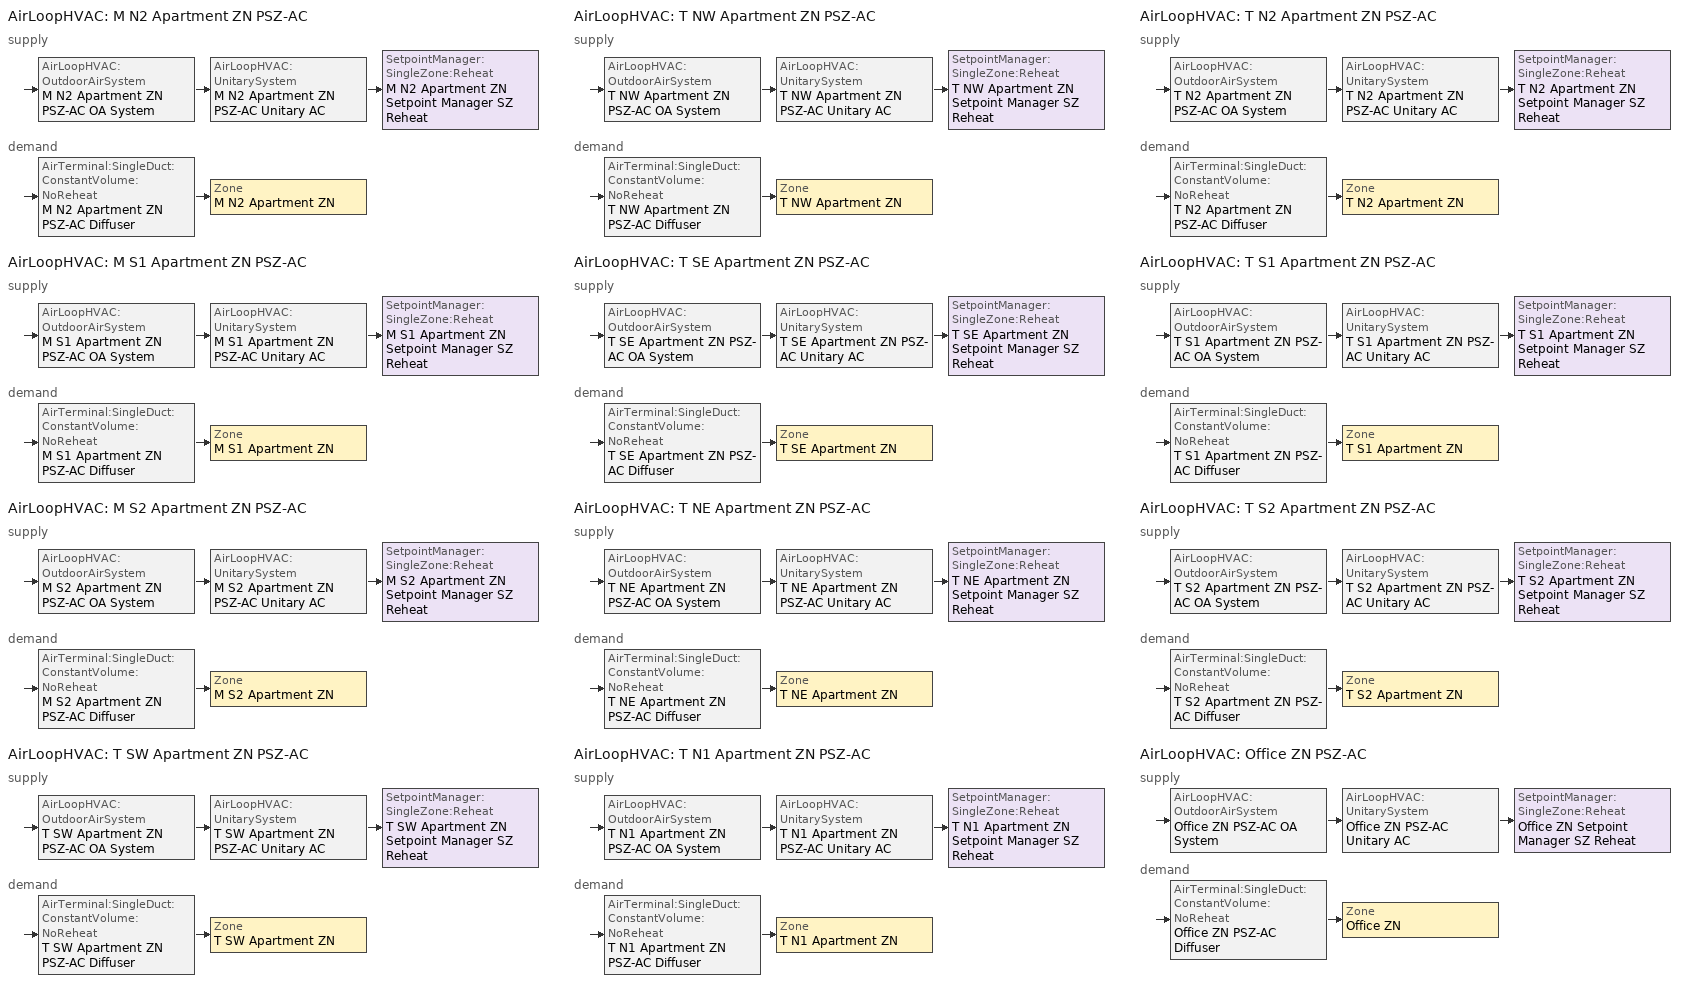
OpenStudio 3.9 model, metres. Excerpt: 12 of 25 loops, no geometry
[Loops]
AirLoopHVAC 'M N2 Apartment ZN PSZ-AC'
 supply: AirLoopHVAC:OutdoorAirSystem 'M N2 Apartment ZN PSZ-AC OA System' > AirLoopHVAC:UnitarySystem 'M N2 Apartment ZN PSZ-AC Unitary AC' > SetpointManager:SingleZone:Reheat 'M N2 Apartment ZN Setpoint Manager SZ Reheat'
 demand: AirTerminal:SingleDuct:ConstantVolume:NoReheat 'M N2 Apartment ZN PSZ-AC Diffuser' > Zone 'M N2 Apartment ZN'
AirLoopHVAC 'M S1 Apartment ZN PSZ-AC'
 supply: AirLoopHVAC:OutdoorAirSystem 'M S1 Apartment ZN PSZ-AC OA System' > AirLoopHVAC:UnitarySystem 'M S1 Apartment ZN PSZ-AC Unitary AC' > SetpointManager:SingleZone:Reheat 'M S1 Apartment ZN Setpoint Manager SZ Reheat'
 demand: AirTerminal:SingleDuct:ConstantVolume:NoReheat 'M S1 Apartment ZN PSZ-AC Diffuser' > Zone 'M S1 Apartment ZN'
AirLoopHVAC 'M S2 Apartment ZN PSZ-AC'
 supply: AirLoopHVAC:OutdoorAirSystem 'M S2 Apartment ZN PSZ-AC OA System' > AirLoopHVAC:UnitarySystem 'M S2 Apartment ZN PSZ-AC Unitary AC' > SetpointManager:SingleZone:Reheat 'M S2 Apartment ZN Setpoint Manager SZ Reheat'
 demand: AirTerminal:SingleDuct:ConstantVolume:NoReheat 'M S2 Apartment ZN PSZ-AC Diffuser' > Zone 'M S2 Apartment ZN'
AirLoopHVAC 'T SW Apartment ZN PSZ-AC'
 supply: AirLoopHVAC:OutdoorAirSystem 'T SW Apartment ZN PSZ-AC OA System' > AirLoopHVAC:UnitarySystem 'T SW Apartment ZN PSZ-AC Unitary AC' > SetpointManager:SingleZone:Reheat 'T SW Apartment ZN Setpoint Manager SZ Reheat'
 demand: AirTerminal:SingleDuct:ConstantVolume:NoReheat 'T SW Apartment ZN PSZ-AC Diffuser' > Zone 'T SW Apartment ZN'
AirLoopHVAC 'T NW Apartment ZN PSZ-AC'
 supply: AirLoopHVAC:OutdoorAirSystem 'T NW Apartment ZN PSZ-AC OA System' > AirLoopHVAC:UnitarySystem 'T NW Apartment ZN PSZ-AC Unitary AC' > SetpointManager:SingleZone:Reheat 'T NW Apartment ZN Setpoint Manager SZ Reheat'
 demand: AirTerminal:SingleDuct:ConstantVolume:NoReheat 'T NW Apartment ZN PSZ-AC Diffuser' > Zone 'T NW Apartment ZN'
AirLoopHVAC 'T SE Apartment ZN PSZ-AC'
 supply: AirLoopHVAC:OutdoorAirSystem 'T SE Apartment ZN PSZ-AC OA System' > AirLoopHVAC:UnitarySystem 'T SE Apartment ZN PSZ-AC Unitary AC' > SetpointManager:SingleZone:Reheat 'T SE Apartment ZN Setpoint Manager SZ Reheat'
 demand: AirTerminal:SingleDuct:ConstantVolume:NoReheat 'T SE Apartment ZN PSZ-AC Diffuser' > Zone 'T SE Apartment ZN'
AirLoopHVAC 'T NE Apartment ZN PSZ-AC'
 supply: AirLoopHVAC:OutdoorAirSystem 'T NE Apartment ZN PSZ-AC OA System' > AirLoopHVAC:UnitarySystem 'T NE Apartment ZN PSZ-AC Unitary AC' > SetpointManager:SingleZone:Reheat 'T NE Apartment ZN Setpoint Manager SZ Reheat'
 demand: AirTerminal:SingleDuct:ConstantVolume:NoReheat 'T NE Apartment ZN PSZ-AC Diffuser' > Zone 'T NE Apartment ZN'
AirLoopHVAC 'T N1 Apartment ZN PSZ-AC'
 supply: AirLoopHVAC:OutdoorAirSystem 'T N1 Apartment ZN PSZ-AC OA System' > AirLoopHVAC:UnitarySystem 'T N1 Apartment ZN PSZ-AC Unitary AC' > SetpointManager:SingleZone:Reheat 'T N1 Apartment ZN Setpoint Manager SZ Reheat'
 demand: AirTerminal:SingleDuct:ConstantVolume:NoReheat 'T N1 Apartment ZN PSZ-AC Diffuser' > Zone 'T N1 Apartment ZN'
AirLoopHVAC 'T N2 Apartment ZN PSZ-AC'
 supply: AirLoopHVAC:OutdoorAirSystem 'T N2 Apartment ZN PSZ-AC OA System' > AirLoopHVAC:UnitarySystem 'T N2 Apartment ZN PSZ-AC Unitary AC' > SetpointManager:SingleZone:Reheat 'T N2 Apartment ZN Setpoint Manager SZ Reheat'
 demand: AirTerminal:SingleDuct:ConstantVolume:NoReheat 'T N2 Apartment ZN PSZ-AC Diffuser' > Zone 'T N2 Apartment ZN'
AirLoopHVAC 'T S1 Apartment ZN PSZ-AC'
 supply: AirLoopHVAC:OutdoorAirSystem 'T S1 Apartment ZN PSZ-AC OA System' > AirLoopHVAC:UnitarySystem 'T S1 Apartment ZN PSZ-AC Unitary AC' > SetpointManager:SingleZone:Reheat 'T S1 Apartment ZN Setpoint Manager SZ Reheat'
 demand: AirTerminal:SingleDuct:ConstantVolume:NoReheat 'T S1 Apartment ZN PSZ-AC Diffuser' > Zone 'T S1 Apartment ZN'
AirLoopHVAC 'T S2 Apartment ZN PSZ-AC'
 supply: AirLoopHVAC:OutdoorAirSystem 'T S2 Apartment ZN PSZ-AC OA System' > AirLoopHVAC:UnitarySystem 'T S2 Apartment ZN PSZ-AC Unitary AC' > SetpointManager:SingleZone:Reheat 'T S2 Apartment ZN Setpoint Manager SZ Reheat'
 demand: AirTerminal:SingleDuct:ConstantVolume:NoReheat 'T S2 Apartment ZN PSZ-AC Diffuser' > Zone 'T S2 Apartment ZN'
AirLoopHVAC 'Office ZN PSZ-AC'
 supply: AirLoopHVAC:OutdoorAirSystem 'Office ZN PSZ-AC OA System' > AirLoopHVAC:UnitarySystem 'Office ZN PSZ-AC Unitary AC' > SetpointManager:SingleZone:Reheat 'Office ZN Setpoint Manager SZ Reheat'
 demand: AirTerminal:SingleDuct:ConstantVolume:NoReheat 'Office ZN PSZ-AC Diffuser' > Zone 'Office ZN'
[Sizing:Zone] Zone Cooling Design Supply Air Temperature Input Method=SupplyAirTemperature; Zone Cooling Design Supply Air Temperature {C}=12.7778; Zone Cooling Design Supply Air Temperature Difference {deltaC}=11.11; Zone Heating Design Supply Air Temperature Input Method=SupplyAirTemperature; Zone Heating Design Supply Air Temperature {C}=50; Zone Heating Design Supply Air Temperature Difference {deltaC}=11.11; Zone Cooling Design Supply Air Humidity Ratio {kg-H2O/kg-air}=0.0085; Zone Heating Design Supply Air Humidity Ratio {kg-H2O/kg-air}=0.008; Cooling Design Air Flow Method=DesignDay; Heating Design Air Flow Method=DesignDay; Heating Maximum Air Flow Fraction=1; Account for Dedicated Outdoor Air System=No; Dedicated Outdoor Air System Control Strategy=NeutralSupplyAir; Dedicated Outdoor Air Low Setpoint Temperature for Design {C}=autosize; Dedicated Outdoor Air High Setpoint Temperature for Design {C}=autosize; Zone Load Sizing Method=Sensible Load Only No Latent Load; Zone Latent Cooling Design Supply Air Humidity Ratio Input Method=HumidityRatioDifference; Zone Cooling Design Supply Air Humidity Ratio Difference {kgWater/kgDryAir}=0.005; Zone Latent Heating Design Supply Air Humidity Ratio Input Method=HumidityRatioDifference; Zone Humidification Design Supply Air Humidity Ratio Difference {kgWater/kgDryAir}=0.005; Sizing Option=Coincident
M N2 Apartment ZN; M S1 Apartment ZN; M S2 Apartment ZN; Office ZN; T N1 Apartment ZN; T N2 Apartment ZN; T NE Apartment ZN; T NW Apartment ZN; T S1 Apartment ZN; T S2 Apartment ZN; T SE Apartment ZN; T SW Apartment ZN
[Zone equipment]
M N2 Apartment ZN: M N2 Apartment ZN PSZ-AC Diffuser, M N2 Apartment ZN ERV
M S1 Apartment ZN: M S1 Apartment ZN PSZ-AC Diffuser, M S1 Apartment ZN ERV
M S2 Apartment ZN: M S2 Apartment ZN PSZ-AC Diffuser, M S2 Apartment ZN ERV
Office ZN: Office ZN PSZ-AC Diffuser
T N1 Apartment ZN: T N1 Apartment ZN PSZ-AC Diffuser, T N1 Apartment ZN ERV
T N2 Apartment ZN: T N2 Apartment ZN PSZ-AC Diffuser, T N2 Apartment ZN ERV
T NE Apartment ZN: T NE Apartment ZN PSZ-AC Diffuser, T NE Apartment ZN ERV
T NW Apartment ZN: T NW Apartment ZN PSZ-AC Diffuser, T NW Apartment ZN ERV
T S1 Apartment ZN: T S1 Apartment ZN PSZ-AC Diffuser, T S1 Apartment ZN ERV
T S2 Apartment ZN: T S2 Apartment ZN PSZ-AC Diffuser, T S2 Apartment ZN ERV
T SE Apartment ZN: T SE Apartment ZN PSZ-AC Diffuser, T SE Apartment ZN ERV
T SW Apartment ZN: T SW Apartment ZN PSZ-AC Diffuser, T SW Apartment ZN ERV
[AirLoopHVAC] Availability Schedule=ApartmentMidRise All On; Design Supply Air Flow Rate {m3/s}=autosize; Design Return Air Flow Fraction of Supply Air Flow=1
M N2 Apartment ZN PSZ-AC; M S1 Apartment ZN PSZ-AC; M S2 Apartment ZN PSZ-AC; T SW Apartment ZN PSZ-AC; T NW Apartment ZN PSZ-AC; T SE Apartment ZN PSZ-AC; T NE Apartment ZN PSZ-AC; T N1 Apartment ZN PSZ-AC; T N2 Apartment ZN PSZ-AC; T S1 Apartment ZN PSZ-AC; T S2 Apartment ZN PSZ-AC; Office ZN PSZ-AC
[Sizing:System] Type of Load to Size On=Sensible; Design Outdoor Air Flow Rate {m3/s}=Autosize; Central Heating Maximum System Air Flow Ratio=1; Preheat Design Temperature {C}=7.22222; Preheat Design Humidity Ratio {kg-H2O/kg-Air}=0.008; Precool Design Temperature {C}=12.7778; Precool Design Humidity Ratio {kg-H2O/kg-Air}=0.008; Central Cooling Design Supply Air Temperature {C}=12.7778; Central Heating Design Supply Air Temperature {C}=50; Sizing Option=Coincident; 100% Outdoor Air in Cooling=No; 100% Outdoor Air in Heating=No; Central Cooling Design Supply Air Humidity Ratio {kg-H2O/kg-Air}=0.0085; Central Heating Design Supply Air Humidity Ratio {kg-H2O/kg-Air}=0.008; Cooling Design Air Flow Method=DesignDay; Heating Design Air Flow Method=DesignDay; System Outdoor Air Method=ZoneSum; Zone Maximum Outdoor Air Fraction=1; Cooling Supply Air Flow Rate Per Floor Area {m3/s-m2}=0.00996765; Cooling Fraction of Autosized Cooling Supply Air Flow Rate=1; Cooling Supply Air Flow Rate Per Unit Cooling Capacity {m3/s-W}=3.94755e-05; Heating Supply Air Flow Rate Per Floor Area {m3/s-m2}=0.00996765; Heating Fraction of Autosized Heating Supply Air Flow Rate=1; Heating Fraction of Autosized Cooling Supply Air Flow Rate=1; Heating Supply Air Flow Rate Per Unit Heating Capacity {m3/s-W}=3.15882e-05; Cooling Design Capacity Method=CoolingDesignCapacity; Cooling Design Capacity {W}=autosize; Cooling Design Capacity Per Floor Area {W/m2}=234.7; Fraction of Autosized Cooling Design Capacity=1; Heating Design Capacity Method=HeatingDesignCapacity; Heating Design Capacity {W}=autosize; Heating Design Capacity Per Floor Area {W/m2}=157; Fraction of Autosized Heating Design Capacity=1; Central Cooling Capacity Control Method=OnOff; Occupant Diversity=autosize
M N2 Apartment ZN PSZ-AC; M S1 Apartment ZN PSZ-AC; M S2 Apartment ZN PSZ-AC; T SW Apartment ZN PSZ-AC; T NW Apartment ZN PSZ-AC; T SE Apartment ZN PSZ-AC; T NE Apartment ZN PSZ-AC; T N1 Apartment ZN PSZ-AC; T N2 Apartment ZN PSZ-AC; T S1 Apartment ZN PSZ-AC; T S2 Apartment ZN PSZ-AC; Office ZN PSZ-AC
[SetpointManager:SingleZone:Reheat] Minimum Supply Air Temperature {C}=12.7778; Maximum Supply Air Temperature {C}=50
Name | Control Zone | Setpoint Node or NodeList
M N2 Apartment ZN Setpoint Manager SZ Reheat | M N2 Apartment ZN | M N2 Apartment ZN PSZ-AC Supply Outlet Node
M S1 Apartment ZN Setpoint Manager SZ Reheat | M S1 Apartment ZN | M S1 Apartment ZN PSZ-AC Supply Outlet Node
M S2 Apartment ZN Setpoint Manager SZ Reheat | M S2 Apartment ZN | M S2 Apartment ZN PSZ-AC Supply Outlet Node
T SW Apartment ZN Setpoint Manager SZ Reheat | T SW Apartment ZN | T SW Apartment ZN PSZ-AC Supply Outlet Node
T NW Apartment ZN Setpoint Manager SZ Reheat | T NW Apartment ZN | T NW Apartment ZN PSZ-AC Supply Outlet Node
T SE Apartment ZN Setpoint Manager SZ Reheat | T SE Apartment ZN | T SE Apartment ZN PSZ-AC Supply Outlet Node
T NE Apartment ZN Setpoint Manager SZ Reheat | T NE Apartment ZN | T NE Apartment ZN PSZ-AC Supply Outlet Node
T N1 Apartment ZN Setpoint Manager SZ Reheat | T N1 Apartment ZN | T N1 Apartment ZN PSZ-AC Supply Outlet Node
T N2 Apartment ZN Setpoint Manager SZ Reheat | T N2 Apartment ZN | T N2 Apartment ZN PSZ-AC Supply Outlet Node
T S1 Apartment ZN Setpoint Manager SZ Reheat | T S1 Apartment ZN | T S1 Apartment ZN PSZ-AC Supply Outlet Node
T S2 Apartment ZN Setpoint Manager SZ Reheat | T S2 Apartment ZN | T S2 Apartment ZN PSZ-AC Supply Outlet Node
Office ZN Setpoint Manager SZ Reheat | Office ZN | Office ZN PSZ-AC Supply Outlet Node
[Coil:Heating:Gas] Availability Schedule=Always On Discrete; Gas Burner Efficiency=0.81; Nominal Capacity {W}=AutoSize; On Cycle Parasitic Electric Load {W}=0; Off Cycle Parasitic Gas Load {W}=0
M N2 Apartment ZN PSZ-AC Gas Htg Coil 31kBtu/hr 0.81 AFUE; M N2 Apartment ZN PSZ-AC Gas Backup Htg Coil 31kBtu/hr 0.81 AFUE; M S1 Apartment ZN PSZ-AC Gas Htg Coil 36kBtu/hr 0.81 AFUE; M S1 Apartment ZN PSZ-AC Gas Backup Htg Coil 36kBtu/hr 0.81 AFUE; M S2 Apartment ZN PSZ-AC Gas Htg Coil 37kBtu/hr 0.81 AFUE; M S2 Apartment ZN PSZ-AC Gas Backup Htg Coil 37kBtu/hr 0.81 AFUE; T SW Apartment ZN PSZ-AC Gas Htg Coil 32kBtu/hr 0.81 AFUE; T SW Apartment ZN PSZ-AC Gas Backup Htg Coil 32kBtu/hr 0.81 AFUE; T NW Apartment ZN PSZ-AC Gas Htg Coil 29kBtu/hr 0.81 AFUE; T NW Apartment ZN PSZ-AC Gas Backup Htg Coil 29kBtu/hr 0.81 AFUE; T SE Apartment ZN PSZ-AC Gas Htg Coil 29kBtu/hr 0.81 AFUE; T SE Apartment ZN PSZ-AC Gas Backup Htg Coil 29kBtu/hr 0.81 AFUE; T NE Apartment ZN PSZ-AC Gas Htg Coil 25kBtu/hr 0.81 AFUE; T NE Apartment ZN PSZ-AC Gas Backup Htg Coil 25kBtu/hr 0.81 AFUE; T N1 Apartment ZN PSZ-AC Gas Htg Coil 20kBtu/hr 0.81 AFUE; T N1 Apartment ZN PSZ-AC Gas Backup Htg Coil 20kBtu/hr 0.81 AFUE; T N2 Apartment ZN PSZ-AC Gas Htg Coil 20kBtu/hr 0.81 AFUE; T N2 Apartment ZN PSZ-AC Gas Backup Htg Coil 20kBtu/hr 0.81 AFUE; T S1 Apartment ZN PSZ-AC Gas Htg Coil 25kBtu/hr 0.81 AFUE; T S1 Apartment ZN PSZ-AC Gas Backup Htg Coil 25kBtu/hr 0.81 AFUE; T S2 Apartment ZN PSZ-AC Gas Htg Coil 25kBtu/hr 0.81 AFUE; T S2 Apartment ZN PSZ-AC Gas Backup Htg Coil 25kBtu/hr 0.81 AFUE; Office ZN PSZ-AC Gas Htg Coil 37kBtu/hr 0.81 AFUE; Office ZN PSZ-AC Gas Backup Htg Coil 37kBtu/hr 0.81 AFUE
[Coil:Cooling:DX:SingleSpeed] Availability Schedule=Always On Discrete; Rated Total Cooling Capacity {W}=autosize; Rated Sensible Heat Ratio=autosize; Rated COP {W/W}=3.721984; Rated Air Flow Rate {m3/s}=autosize; Rated Evaporator Fan Power Per Volume Flow Rate 2017 {W/(m3/s)}=773.3; Rated Evaporator Fan Power Per Volume Flow Rate 2023 {W/(m3/s)}=934.4; Total Cooling Capacity Function of Temperature Curve=CoilClgDXQRatio_fTwbToadbSI; Total Cooling Capacity Function of Flow Fraction Curve=CoilClgDXSnglQRatio_fCFMRatio; Energy Input Ratio Function of Temperature Curve=CoilClgDXEIRRatio_fTwbToadbSI; Energy Input Ratio Function of Flow Fraction Curve=CoilClgDXSnglEIRRatio_fCFMRatio; Part Load Fraction Correlation Curve=CoilClgDXEIRRatio_fQFrac; Minimum Outdoor Dry-Bulb Temperature for Compressor Operation {C}=-25; Nominal Time for Condensate Removal to Begin {s}=0; Ratio of Initial Moisture Evaporation Rate and Steady State Latent Capacity=0; Maximum Cycling Rate {cycles/hr}=0; Latent Capacity Time Constant {s}=0; Condenser Type=AirCooled; Evaporative Condenser Effectiveness=0.9; Evaporative Condenser Air Flow Rate {m3/s}=autosize; Evaporative Condenser Pump Rated Power Consumption {W}=autosize; Crankcase Heater Capacity {W}=0; Maximum Outdoor Dry-Bulb Temperature for Crankcase Heater Operation {C}=10; Basin Heater Capacity {W/K}=0; Basin Heater Setpoint Temperature {C}=2
M N2 Apartment ZN PSZ-AC 1spd DX AC Clg Coil 16kBtu/hr 13.4SEER; M S1 Apartment ZN PSZ-AC 1spd DX AC Clg Coil 19kBtu/hr 13.4SEER; M S2 Apartment ZN PSZ-AC 1spd DX AC Clg Coil 19kBtu/hr 13.4SEER; T SW Apartment ZN PSZ-AC 1spd DX AC Clg Coil 17kBtu/hr 13.4SEER; T NW Apartment ZN PSZ-AC 1spd DX AC Clg Coil 16kBtu/hr 13.4SEER; T SE Apartment ZN PSZ-AC 1spd DX AC Clg Coil 16kBtu/hr 13.4SEER; T NE Apartment ZN PSZ-AC 1spd DX AC Clg Coil 13kBtu/hr 13.4SEER; T N1 Apartment ZN PSZ-AC 1spd DX AC Clg Coil 11kBtu/hr 13.4SEER; T N2 Apartment ZN PSZ-AC 1spd DX AC Clg Coil 11kBtu/hr 13.4SEER; T S1 Apartment ZN PSZ-AC 1spd DX AC Clg Coil 13kBtu/hr 13.4SEER; T S2 Apartment ZN PSZ-AC 1spd DX AC Clg Coil 14kBtu/hr 13.4SEER; Office ZN PSZ-AC 1spd DX AC Clg Coil 18kBtu/hr 13.4SEER
[Fan:OnOff] Availability Schedule=Always On Discrete; Maximum Flow Rate {m3/s}=autosize; Motor In Airstream Fraction=1
Name | Fan Total Efficiency | Pressure Rise {Pa} | Motor Efficiency | Fan Power Ratio Function of Speed Ratio Curve | Fan Efficiency Ratio Function of Speed Ratio Curve
M N2 Apartment ZN PSZ-AC Fan | 0.55575 | 622.722 | 0.855 | Fan On Off Power Curve 12 | Fan On Off Efficiency Curve 12
M S1 Apartment ZN PSZ-AC Fan | 0.55575 | 622.722 | 0.855 | Fan On Off Power Curve 13 | Fan On Off Efficiency Curve 13
M S2 Apartment ZN PSZ-AC Fan | 0.55575 | 622.722 | 0.855 | Fan On Off Power Curve 14 | Fan On Off Efficiency Curve 14
T SW Apartment ZN PSZ-AC Fan | 0.55575 | 622.722 | 0.855 | Fan On Off Power Curve 15 | Fan On Off Efficiency Curve 15
T NW Apartment ZN PSZ-AC Fan | 0.55575 | 622.722 | 0.855 | Fan On Off Power Curve 16 | Fan On Off Efficiency Curve 16
T SE Apartment ZN PSZ-AC Fan | 0.55575 | 622.722 | 0.855 | Fan On Off Power Curve 17 | Fan On Off Efficiency Curve 17
T NE Apartment ZN PSZ-AC Fan | 0.55575 | 622.722 | 0.855 | Fan On Off Power Curve 18 | Fan On Off Efficiency Curve 18
T N1 Apartment ZN PSZ-AC Fan | 0.55575 | 622.722 | 0.855 | Fan On Off Power Curve 19 | Fan On Off Efficiency Curve 19
T N2 Apartment ZN PSZ-AC Fan | 0.55575 | 622.722 | 0.855 | Fan On Off Power Curve 20 | Fan On Off Efficiency Curve 20
T S1 Apartment ZN PSZ-AC Fan | 0.55575 | 622.722 | 0.855 | Fan On Off Power Curve 21 | Fan On Off Efficiency Curve 21
T S2 Apartment ZN PSZ-AC Fan | 0.55575 | 622.722 | 0.855 | Fan On Off Power Curve 22 | Fan On Off Efficiency Curve 22
Office ZN PSZ-AC Fan | 0.55575 | 622.722 | 0.855 | Fan On Off Power Curve 23 | Fan On Off Efficiency Curve 23
T S2 Apartment ZN ERV Supply Fan | 0.303158 | 270.648 | 0.48 | Fan On Off Power Curve 24 | Fan On Off Efficiency Curve 24
T S2 Apartment ZN ERV Exhaust Fan | 0.303158 | 270.648 | 0.48 | Fan On Off Power Curve 25 | Fan On Off Efficiency Curve 25
T S1 Apartment ZN ERV Supply Fan | 0.303158 | 270.648 | 0.48 | Fan On Off Power Curve 26 | Fan On Off Efficiency Curve 26
T S1 Apartment ZN ERV Exhaust Fan | 0.303158 | 270.648 | 0.48 | Fan On Off Power Curve 27 | Fan On Off Efficiency Curve 27
T N2 Apartment ZN ERV Supply Fan | 0.303158 | 270.648 | 0.48 | Fan On Off Power Curve 28 | Fan On Off Efficiency Curve 28
T N2 Apartment ZN ERV Exhaust Fan | 0.303158 | 270.648 | 0.48 | Fan On Off Power Curve 29 | Fan On Off Efficiency Curve 29
T SW Apartment ZN ERV Supply Fan | 0.303158 | 270.648 | 0.48 | Fan On Off Power Curve 30 | Fan On Off Efficiency Curve 30
T SW Apartment ZN ERV Exhaust Fan | 0.303158 | 270.648 | 0.48 | Fan On Off Power Curve 31 | Fan On Off Efficiency Curve 31
M S2 Apartment ZN ERV Supply Fan | 0.303158 | 270.648 | 0.48 | Fan On Off Power Curve 32 | Fan On Off Efficiency Curve 32
M S2 Apartment ZN ERV Exhaust Fan | 0.303158 | 270.648 | 0.48 | Fan On Off Power Curve 33 | Fan On Off Efficiency Curve 33
T N1 Apartment ZN ERV Supply Fan | 0.303158 | 270.648 | 0.48 | Fan On Off Power Curve 40 | Fan On Off Efficiency Curve 40
T N1 Apartment ZN ERV Exhaust Fan | 0.303158 | 270.648 | 0.48 | Fan On Off Power Curve 41 | Fan On Off Efficiency Curve 41
T SE Apartment ZN ERV Supply Fan | 0.303158 | 270.648 | 0.48 | Fan On Off Power Curve 44 | Fan On Off Efficiency Curve 44
T SE Apartment ZN ERV Exhaust Fan | 0.303158 | 270.648 | 0.48 | Fan On Off Power Curve 45 | Fan On Off Efficiency Curve 45
T NW Apartment ZN ERV Supply Fan | 0.303158 | 270.648 | 0.48 | Fan On Off Power Curve 50 | Fan On Off Efficiency Curve 50
T NW Apartment ZN ERV Exhaust Fan | 0.303158 | 270.648 | 0.48 | Fan On Off Power Curve 51 | Fan On Off Efficiency Curve 51
M N2 Apartment ZN ERV Supply Fan | 0.303158 | 270.648 | 0.48 | Fan On Off Power Curve 52 | Fan On Off Efficiency Curve 52
M N2 Apartment ZN ERV Exhaust Fan | 0.303158 | 270.648 | 0.48 | Fan On Off Power Curve 53 | Fan On Off Efficiency Curve 53
M S1 Apartment ZN ERV Supply Fan | 0.303158 | 270.648 | 0.48 | Fan On Off Power Curve 54 | Fan On Off Efficiency Curve 54
M S1 Apartment ZN ERV Exhaust Fan | 0.303158 | 270.648 | 0.48 | Fan On Off Power Curve 55 | Fan On Off Efficiency Curve 55
T NE Apartment ZN ERV Supply Fan | 0.303158 | 270.648 | 0.48 | Fan On Off Power Curve 64 | Fan On Off Efficiency Curve 64
T NE Apartment ZN ERV Exhaust Fan | 0.303158 | 270.648 | 0.48 | Fan On Off Power Curve 65 | Fan On Off Efficiency Curve 65
[AirLoopHVAC:UnitarySystem] Control Type=Load; Dehumidification Control Type=None; Availability Schedule=ApartmentMidRise All On; Fan Placement=DrawThrough; DX Heating Coil Sizing Ratio=1; Use DOAS DX Cooling Coil=No; DOAS DX Cooling Coil Leaving Minimum Air Temperature {C}=2; Latent Load Control=SensibleOnlyLoadControl; Supply Air Flow Rate Method During Cooling Operation=SupplyAirFlowRate; Supply Air Flow Rate During Cooling Operation {m3/s}=Autosize; Supply Air Flow Rate Method During Heating Operation=SupplyAirFlowRate; Supply Air Flow Rate During Heating Operation {m3/s}=Autosize; Supply Air Flow Rate Method When No Cooling or Heating is Required=None; No Load Supply Air Flow Rate Control Set To Low Speed=Yes; Maximum Supply Air Temperature {C}=80; Maximum Outdoor Dry-Bulb Temperature for Supplemental Heater Operation {C}=21; Ancilliary On-Cycle Electric Power {W}=0; Ancilliary Off-Cycle Electric Power {W}=0
Name | Controlling Zone or Thermostat Location | Supply Fan | Supply Air Fan Operating Mode Schedule | Heating Coil | Cooling Coil | Supplemental Heating Coil
M N2 Apartment ZN PSZ-AC Unitary AC | M N2 Apartment ZN | M N2 Apartment ZN PSZ-AC Fan | Always Off Discrete | M N2 Apartment ZN PSZ-AC Gas Htg Coil 31kBtu/hr 0.81 AFUE | M N2 Apartment ZN PSZ-AC 1spd DX AC Clg Coil 16kBtu/hr 13.4SEER | M N2 Apartment ZN PSZ-AC Gas Backup Htg Coil 31kBtu/hr 0.81 AFUE
M S1 Apartment ZN PSZ-AC Unitary AC | M S1 Apartment ZN | M S1 Apartment ZN PSZ-AC Fan | Always Off Discrete | M S1 Apartment ZN PSZ-AC Gas Htg Coil 36kBtu/hr 0.81 AFUE | M S1 Apartment ZN PSZ-AC 1spd DX AC Clg Coil 19kBtu/hr 13.4SEER | M S1 Apartment ZN PSZ-AC Gas Backup Htg Coil 36kBtu/hr 0.81 AFUE
M S2 Apartment ZN PSZ-AC Unitary AC | M S2 Apartment ZN | M S2 Apartment ZN PSZ-AC Fan | Always Off Discrete | M S2 Apartment ZN PSZ-AC Gas Htg Coil 37kBtu/hr 0.81 AFUE | M S2 Apartment ZN PSZ-AC 1spd DX AC Clg Coil 19kBtu/hr 13.4SEER | M S2 Apartment ZN PSZ-AC Gas Backup Htg Coil 37kBtu/hr 0.81 AFUE
T SW Apartment ZN PSZ-AC Unitary AC | T SW Apartment ZN | T SW Apartment ZN PSZ-AC Fan | Always Off Discrete | T SW Apartment ZN PSZ-AC Gas Htg Coil 32kBtu/hr 0.81 AFUE | T SW Apartment ZN PSZ-AC 1spd DX AC Clg Coil 17kBtu/hr 13.4SEER | T SW Apartment ZN PSZ-AC Gas Backup Htg Coil 32kBtu/hr 0.81 AFUE
T NW Apartment ZN PSZ-AC Unitary AC | T NW Apartment ZN | T NW Apartment ZN PSZ-AC Fan | Always Off Discrete | T NW Apartment ZN PSZ-AC Gas Htg Coil 29kBtu/hr 0.81 AFUE | T NW Apartment ZN PSZ-AC 1spd DX AC Clg Coil 16kBtu/hr 13.4SEER | T NW Apartment ZN PSZ-AC Gas Backup Htg Coil 29kBtu/hr 0.81 AFUE
T SE Apartment ZN PSZ-AC Unitary AC | T SE Apartment ZN | T SE Apartment ZN PSZ-AC Fan | Always Off Discrete | T SE Apartment ZN PSZ-AC Gas Htg Coil 29kBtu/hr 0.81 AFUE | T SE Apartment ZN PSZ-AC 1spd DX AC Clg Coil 16kBtu/hr 13.4SEER | T SE Apartment ZN PSZ-AC Gas Backup Htg Coil 29kBtu/hr 0.81 AFUE
T NE Apartment ZN PSZ-AC Unitary AC | T NE Apartment ZN | T NE Apartment ZN PSZ-AC Fan | Always Off Discrete | T NE Apartment ZN PSZ-AC Gas Htg Coil 25kBtu/hr 0.81 AFUE | T NE Apartment ZN PSZ-AC 1spd DX AC Clg Coil 13kBtu/hr 13.4SEER | T NE Apartment ZN PSZ-AC Gas Backup Htg Coil 25kBtu/hr 0.81 AFUE
T N1 Apartment ZN PSZ-AC Unitary AC | T N1 Apartment ZN | T N1 Apartment ZN PSZ-AC Fan | Always Off Discrete | T N1 Apartment ZN PSZ-AC Gas Htg Coil 20kBtu/hr 0.81 AFUE | T N1 Apartment ZN PSZ-AC 1spd DX AC Clg Coil 11kBtu/hr 13.4SEER | T N1 Apartment ZN PSZ-AC Gas Backup Htg Coil 20kBtu/hr 0.81 AFUE
T N2 Apartment ZN PSZ-AC Unitary AC | T N2 Apartment ZN | T N2 Apartment ZN PSZ-AC Fan | Always Off Discrete | T N2 Apartment ZN PSZ-AC Gas Htg Coil 20kBtu/hr 0.81 AFUE | T N2 Apartment ZN PSZ-AC 1spd DX AC Clg Coil 11kBtu/hr 13.4SEER | T N2 Apartment ZN PSZ-AC Gas Backup Htg Coil 20kBtu/hr 0.81 AFUE
T S1 Apartment ZN PSZ-AC Unitary AC | T S1 Apartment ZN | T S1 Apartment ZN PSZ-AC Fan | Always Off Discrete | T S1 Apartment ZN PSZ-AC Gas Htg Coil 25kBtu/hr 0.81 AFUE | T S1 Apartment ZN PSZ-AC 1spd DX AC Clg Coil 13kBtu/hr 13.4SEER | T S1 Apartment ZN PSZ-AC Gas Backup Htg Coil 25kBtu/hr 0.81 AFUE
T S2 Apartment ZN PSZ-AC Unitary AC | T S2 Apartment ZN | T S2 Apartment ZN PSZ-AC Fan | Always Off Discrete | T S2 Apartment ZN PSZ-AC Gas Htg Coil 25kBtu/hr 0.81 AFUE | T S2 Apartment ZN PSZ-AC 1spd DX AC Clg Coil 14kBtu/hr 13.4SEER | T S2 Apartment ZN PSZ-AC Gas Backup Htg Coil 25kBtu/hr 0.81 AFUE
Office ZN PSZ-AC Unitary AC | Office ZN | Office ZN PSZ-AC Fan | ApartmentMidRise All On - adjusted | Office ZN PSZ-AC Gas Htg Coil 37kBtu/hr 0.81 AFUE | Office ZN PSZ-AC 1spd DX AC Clg Coil 18kBtu/hr 13.4SEER | Office ZN PSZ-AC Gas Backup Htg Coil 37kBtu/hr 0.81 AFUE
[Controller:OutdoorAir] Minimum Outdoor Air Flow Rate {m3/s}=autosize; Maximum Outdoor Air Flow Rate {m3/s}=Autosize; Economizer Control Type=NoEconomizer; Economizer Control Action Type=ModulateFlow; Economizer Maximum Limit Dry-Bulb Temperature {C}=28; Economizer Maximum Limit Enthalpy {J/kg}=64000; Lockout Type=LockoutWithHeating; Minimum Limit Type=FixedMinimum; High Humidity Control=No; High Humidity Outdoor Air Flow Ratio=1; Control High Indoor Humidity Based on Outdoor Humidity Ratio=Yes; Heat Recovery Bypass Control Type=BypassWhenOAFlowGreaterThanMinimum; Economizer Operation Staging=InterlockedWithMechanicalCooling
Name | Minimum Outdoor Air Schedule | Maximum Fraction of Outdoor Air Schedule | Controller Mechanical Ventilation
M N2 Apartment ZN PSZ-AC OA System Controller | Always Off Discrete | ems_M_N2_Apartment_ZN_PSZ_AC_maxOASch | Controller Mechanical Ventilation 13
M S1 Apartment ZN PSZ-AC OA System Controller | Always Off Discrete | ems_M_S1_Apartment_ZN_PSZ_AC_maxOASch | Controller Mechanical Ventilation 14
M S2 Apartment ZN PSZ-AC OA System Controller | Always Off Discrete | ems_M_S2_Apartment_ZN_PSZ_AC_maxOASch | Controller Mechanical Ventilation 15
T SW Apartment ZN PSZ-AC OA System Controller | Always Off Discrete | ems_T_SW_Apartment_ZN_PSZ_AC_maxOASch | Controller Mechanical Ventilation 16
T NW Apartment ZN PSZ-AC OA System Controller | Always Off Discrete | ems_T_NW_Apartment_ZN_PSZ_AC_maxOASch | Controller Mechanical Ventilation 17
T SE Apartment ZN PSZ-AC OA System Controller | Always Off Discrete | ems_T_SE_Apartment_ZN_PSZ_AC_maxOASch | Controller Mechanical Ventilation 18
T NE Apartment ZN PSZ-AC OA System Controller | Always Off Discrete | ems_T_NE_Apartment_ZN_PSZ_AC_maxOASch | Controller Mechanical Ventilation 19
T N1 Apartment ZN PSZ-AC OA System Controller | Always Off Discrete | ems_T_N1_Apartment_ZN_PSZ_AC_maxOASch | Controller Mechanical Ventilation 20
T N2 Apartment ZN PSZ-AC OA System Controller | Always Off Discrete | ems_T_N2_Apartment_ZN_PSZ_AC_maxOASch | Controller Mechanical Ventilation 21
T S1 Apartment ZN PSZ-AC OA System Controller | Always Off Discrete | ems_T_S1_Apartment_ZN_PSZ_AC_maxOASch | Controller Mechanical Ventilation 22
T S2 Apartment ZN PSZ-AC OA System Controller | Always Off Discrete | ems_T_S2_Apartment_ZN_PSZ_AC_maxOASch | Controller Mechanical Ventilation 23
Office ZN PSZ-AC OA System Controller | ApartmentMidRise COMPACT HVAC-ALWAYS 1 | ems_Office_ZN_PSZ_AC_maxOASch | Controller Mechanical Ventilation 24
[Controller:MechanicalVentilation] Availability Schedule=Always On Discrete
Controller Mechanical Ventilation 13; Controller Mechanical Ventilation 14; Controller Mechanical Ventilation 15; Controller Mechanical Ventilation 16; Controller Mechanical Ventilation 17; Controller Mechanical Ventilation 18; Controller Mechanical Ventilation 19; Controller Mechanical Ventilation 20; Controller Mechanical Ventilation 21; Controller Mechanical Ventilation 22; Controller Mechanical Ventilation 23; Controller Mechanical Ventilation 24
[AirLoopHVAC:OutdoorAirSystem]
Name | Controller
M N2 Apartment ZN PSZ-AC OA System | M N2 Apartment ZN PSZ-AC OA System Controller
M S1 Apartment ZN PSZ-AC OA System | M S1 Apartment ZN PSZ-AC OA System Controller
M S2 Apartment ZN PSZ-AC OA System | M S2 Apartment ZN PSZ-AC OA System Controller
T SW Apartment ZN PSZ-AC OA System | T SW Apartment ZN PSZ-AC OA System Controller
T NW Apartment ZN PSZ-AC OA System | T NW Apartment ZN PSZ-AC OA System Controller
T SE Apartment ZN PSZ-AC OA System | T SE Apartment ZN PSZ-AC OA System Controller
T NE Apartment ZN PSZ-AC OA System | T NE Apartment ZN PSZ-AC OA System Controller
T N1 Apartment ZN PSZ-AC OA System | T N1 Apartment ZN PSZ-AC OA System Controller
T N2 Apartment ZN PSZ-AC OA System | T N2 Apartment ZN PSZ-AC OA System Controller
T S1 Apartment ZN PSZ-AC OA System | T S1 Apartment ZN PSZ-AC OA System Controller
T S2 Apartment ZN PSZ-AC OA System | T S2 Apartment ZN PSZ-AC OA System Controller
Office ZN PSZ-AC OA System | Office ZN PSZ-AC OA System Controller
[AirTerminal:SingleDuct:ConstantVolume:NoReheat] Availability Schedule=Always On Discrete; Maximum Air Flow Rate {m3/s}=AutoSize
M N2 Apartment ZN PSZ-AC Diffuser; M S1 Apartment ZN PSZ-AC Diffuser; M S2 Apartment ZN PSZ-AC Diffuser; T SW Apartment ZN PSZ-AC Diffuser; T NW Apartment ZN PSZ-AC Diffuser; T SE Apartment ZN PSZ-AC Diffuser; T NE Apartment ZN PSZ-AC Diffuser; T N1 Apartment ZN PSZ-AC Diffuser; T N2 Apartment ZN PSZ-AC Diffuser; T S1 Apartment ZN PSZ-AC Diffuser; T S2 Apartment ZN PSZ-AC Diffuser; Office ZN PSZ-AC Diffuser
[HeatExchanger:AirToAir:SensibleAndLatent] Availability Schedule=Always On - No Design Day; Nominal Supply Air Flow Rate {m3/s}=autosize; Sensible Effectiveness at 100% Heating Air Flow=0.6; Latent Effectiveness at 100% Heating Air Flow=0; Sensible Effectiveness at 100% Cooling Air Flow=0.601483; Latent Effectiveness at 100% Cooling Air Flow=0; Nominal Electric Power {W}=0; Supply Air Outlet Temperature Control=No; Heat Exchanger Type=Rotary; Frost Control Type=ExhaustOnly; Threshold Temperature {C}=-23.3; Initial Defrost Time Fraction=0.167; Rate of Defrost Time Fraction Increase {1/K}=1.44; Economizer Lockout=No
Name | Sensible Effectiveness of Heating Air Flow Curve | Latent Effectiveness of Heating Air Flow Curve | Sensible Effectiveness of Cooling Air Flow Curve | Latent Effectiveness of Cooling Air Flow Curve
T S2 Apartment ZN ERV HX | T S2 Apartment ZN ERV HX_SensHeatEff 1 | T S2 Apartment ZN ERV HX_LatHeatEff 1 | T S2 Apartment ZN ERV HX_SensCoolEff 1 | T S2 Apartment ZN ERV HX_LatCoolEff 1
T S1 Apartment ZN ERV HX | T S1 Apartment ZN ERV HX_SensHeatEff 1 | T S1 Apartment ZN ERV HX_LatHeatEff 1 | T S1 Apartment ZN ERV HX_SensCoolEff 1 | T S1 Apartment ZN ERV HX_LatCoolEff 1
T N2 Apartment ZN ERV HX | T N2 Apartment ZN ERV HX_SensHeatEff 1 | T N2 Apartment ZN ERV HX_LatHeatEff 1 | T N2 Apartment ZN ERV HX_SensCoolEff 1 | T N2 Apartment ZN ERV HX_LatCoolEff 1
T SW Apartment ZN ERV HX | T SW Apartment ZN ERV HX_SensHeatEff 1 | T SW Apartment ZN ERV HX_LatHeatEff 1 | T SW Apartment ZN ERV HX_SensCoolEff 1 | T SW Apartment ZN ERV HX_LatCoolEff 1
M S2 Apartment ZN ERV HX | M S2 Apartment ZN ERV HX_SensHeatEff 1 | M S2 Apartment ZN ERV HX_LatHeatEff 1 | M S2 Apartment ZN ERV HX_SensCoolEff 1 | M S2 Apartment ZN ERV HX_LatCoolEff 1
T N1 Apartment ZN ERV HX | T N1 Apartment ZN ERV HX_SensHeatEff 1 | T N1 Apartment ZN ERV HX_LatHeatEff 1 | T N1 Apartment ZN ERV HX_SensCoolEff 1 | T N1 Apartment ZN ERV HX_LatCoolEff 1
T SE Apartment ZN ERV HX | T SE Apartment ZN ERV HX_SensHeatEff 1 | T SE Apartment ZN ERV HX_LatHeatEff 1 | T SE Apartment ZN ERV HX_SensCoolEff 1 | T SE Apartment ZN ERV HX_LatCoolEff 1
T NW Apartment ZN ERV HX | T NW Apartment ZN ERV HX_SensHeatEff 1 | T NW Apartment ZN ERV HX_LatHeatEff 1 | T NW Apartment ZN ERV HX_SensCoolEff 1 | T NW Apartment ZN ERV HX_LatCoolEff 1
M N2 Apartment ZN ERV HX | M N2 Apartment ZN ERV HX_SensHeatEff 1 | M N2 Apartment ZN ERV HX_LatHeatEff 1 | M N2 Apartment ZN ERV HX_SensCoolEff 1 | M N2 Apartment ZN ERV HX_LatCoolEff 1
M S1 Apartment ZN ERV HX | M S1 Apartment ZN ERV HX_SensHeatEff 1 | M S1 Apartment ZN ERV HX_LatHeatEff 1 | M S1 Apartment ZN ERV HX_SensCoolEff 1 | M S1 Apartment ZN ERV HX_LatCoolEff 1
T NE Apartment ZN ERV HX | T NE Apartment ZN ERV HX_SensHeatEff 1 | T NE Apartment ZN ERV HX_LatHeatEff 1 | T NE Apartment ZN ERV HX_SensCoolEff 1 | T NE Apartment ZN ERV HX_LatCoolEff 1
[ZoneHVAC:EnergyRecoveryVentilator:Controller] Exhaust Air Temperature Limit=NoExhaustAirTemperatureLimit; Exhaust Air Enthalpy Limit=NoExhaustAirEnthalpyLimit; High Humidity Control Flag=No; High Humidity Outdoor Air Flow Ratio=1; Control High Indoor Humidity Based on Outdoor Humidity Ratio=No
T S2 Apartment ZN ERV Controller; T S1 Apartment ZN ERV Controller; T N2 Apartment ZN ERV Controller; T SW Apartment ZN ERV Controller; M S2 Apartment ZN ERV Controller; T N1 Apartment ZN ERV Controller; T SE Apartment ZN ERV Controller; T NW Apartment ZN ERV Controller; M N2 Apartment ZN ERV Controller; M S1 Apartment ZN ERV Controller; T NE Apartment ZN ERV Controller
[ZoneHVAC:EnergyRecoveryVentilator] Availability Schedule=Always On Discrete; Supply Air Flow Rate {m3/s}=autosize; Exhaust Air Flow Rate {m3/s}=autosize; Ventilation Rate per Unit Floor Area {m3/s-m2}=0.000294102; Ventilation Rate per Occupant {m3/s-person}=0
Name | Heat Exchanger | Supply Air Fan | Exhaust Air Fan | Controller
T S2 Apartment ZN ERV | T S2 Apartment ZN ERV HX | T S2 Apartment ZN ERV Supply Fan | T S2 Apartment ZN ERV Exhaust Fan | T S2 Apartment ZN ERV Controller
T S1 Apartment ZN ERV | T S1 Apartment ZN ERV HX | T S1 Apartment ZN ERV Supply Fan | T S1 Apartment ZN ERV Exhaust Fan | T S1 Apartment ZN ERV Controller
T N2 Apartment ZN ERV | T N2 Apartment ZN ERV HX | T N2 Apartment ZN ERV Supply Fan | T N2 Apartment ZN ERV Exhaust Fan | T N2 Apartment ZN ERV Controller
T SW Apartment ZN ERV | T SW Apartment ZN ERV HX | T SW Apartment ZN ERV Supply Fan | T SW Apartment ZN ERV Exhaust Fan | T SW Apartment ZN ERV Controller
M S2 Apartment ZN ERV | M S2 Apartment ZN ERV HX | M S2 Apartment ZN ERV Supply Fan | M S2 Apartment ZN ERV Exhaust Fan | M S2 Apartment ZN ERV Controller
T N1 Apartment ZN ERV | T N1 Apartment ZN ERV HX | T N1 Apartment ZN ERV Supply Fan | T N1 Apartment ZN ERV Exhaust Fan | T N1 Apartment ZN ERV Controller
T SE Apartment ZN ERV | T SE Apartment ZN ERV HX | T SE Apartment ZN ERV Supply Fan | T SE Apartment ZN ERV Exhaust Fan | T SE Apartment ZN ERV Controller
T NW Apartment ZN ERV | T NW Apartment ZN ERV HX | T NW Apartment ZN ERV Supply Fan | T NW Apartment ZN ERV Exhaust Fan | T NW Apartment ZN ERV Controller
M N2 Apartment ZN ERV | M N2 Apartment ZN ERV HX | M N2 Apartment ZN ERV Supply Fan | M N2 Apartment ZN ERV Exhaust Fan | M N2 Apartment ZN ERV Controller
M S1 Apartment ZN ERV | M S1 Apartment ZN ERV HX | M S1 Apartment ZN ERV Supply Fan | M S1 Apartment ZN ERV Exhaust Fan | M S1 Apartment ZN ERV Controller
T NE Apartment ZN ERV | T NE Apartment ZN ERV HX | T NE Apartment ZN ERV Supply Fan | T NE Apartment ZN ERV Exhaust Fan | T NE Apartment ZN ERV Controller
[Schedule:Constant]
Name | Value
Always On Discrete | 1
Always Off Discrete | 0
[Schedule:Ruleset]
Name | Default Day Schedule | Summer Design Day Schedule | Winter Design Day Schedule
ApartmentMidRise All On | ApartmentMidRise All On Default | ApartmentMidRise All On Summer Design Day | ApartmentMidRise All On Winter Design Day
ApartmentMidRise COMPACT HVAC-ALWAYS 1 | ApartmentMidRise COMPACT HVAC-ALWAYS 1 Default | ApartmentMidRise COMPACT HVAC-ALWAYS 1 Summer Design Day | ApartmentMidRise COMPACT HVAC-ALWAYS 1 Winter Design Day
ems_M_N2_Apartment_ZN_PSZ_AC_maxOASch | ems_M_N2_Apartment_ZN_PSZ_AC_maxOASch_Default
ems_M_S1_Apartment_ZN_PSZ_AC_maxOASch | ems_M_S1_Apartment_ZN_PSZ_AC_maxOASch_Default
ems_M_S2_Apartment_ZN_PSZ_AC_maxOASch | ems_M_S2_Apartment_ZN_PSZ_AC_maxOASch_Default
ems_Office_ZN_PSZ_AC_maxOASch | ems_Office_ZN_PSZ_AC_maxOASch_Default
ApartmentMidRise All On - adjusted | ApartmentMidRise All On Default 1 | ApartmentMidRise All On Summer Design Day 1 | ApartmentMidRise All On Winter Design Day 1
ems_T_N1_Apartment_ZN_PSZ_AC_maxOASch | ems_T_N1_Apartment_ZN_PSZ_AC_maxOASch_Default
ems_T_N2_Apartment_ZN_PSZ_AC_maxOASch | ems_T_N2_Apartment_ZN_PSZ_AC_maxOASch_Default
ems_T_NE_Apartment_ZN_PSZ_AC_maxOASch | ems_T_NE_Apartment_ZN_PSZ_AC_maxOASch_Default
ems_T_NW_Apartment_ZN_PSZ_AC_maxOASch | ems_T_NW_Apartment_ZN_PSZ_AC_maxOASch_Default
ems_T_S1_Apartment_ZN_PSZ_AC_maxOASch | ems_T_S1_Apartment_ZN_PSZ_AC_maxOASch_Default
ems_T_S2_Apartment_ZN_PSZ_AC_maxOASch | ems_T_S2_Apartment_ZN_PSZ_AC_maxOASch_Default
ems_T_SE_Apartment_ZN_PSZ_AC_maxOASch | ems_T_SE_Apartment_ZN_PSZ_AC_maxOASch_Default
ems_T_SW_Apartment_ZN_PSZ_AC_maxOASch | ems_T_SW_Apartment_ZN_PSZ_AC_maxOASch_Default
Always On - No Design Day | Always On - No Design Day Default | Always On - No Design Day Summer Design Day | Always On - No Design Day Winter Design Day
[Schedule:Day]
ApartmentMidRise All On Default; ApartmentMidRise All On Winter Design Day; ApartmentMidRise All On Summer Design Day; ApartmentMidRise COMPACT HVAC-ALWAYS 1 Default; ApartmentMidRise COMPACT HVAC-ALWAYS 1 Winter Design Day; ApartmentMidRise COMPACT HVAC-ALWAYS 1 Summer Design Day; ApartmentMidRise All On Summer Design Day 1; ApartmentMidRise All On Winter Design Day 1; Always On - No Design Day Default: No, 24, 0, 1
ems_M_N2_Apartment_ZN_PSZ_AC_maxOASch_Default; ems_M_S1_Apartment_ZN_PSZ_AC_maxOASch_Default; ems_M_S2_Apartment_ZN_PSZ_AC_maxOASch_Default; ems_Office_ZN_PSZ_AC_maxOASch_Default; ems_T_N1_Apartment_ZN_PSZ_AC_maxOASch_Default; ems_T_N2_Apartment_ZN_PSZ_AC_maxOASch_Default; ems_T_NE_Apartment_ZN_PSZ_AC_maxOASch_Default; ems_T_NW_Apartment_ZN_PSZ_AC_maxOASch_Default; ems_T_S1_Apartment_ZN_PSZ_AC_maxOASch_Default; ems_T_S2_Apartment_ZN_PSZ_AC_maxOASch_Default; ems_T_SE_Apartment_ZN_PSZ_AC_maxOASch_Default; ems_T_SW_Apartment_ZN_PSZ_AC_maxOASch_Default: 24, 0, 0.75
ApartmentMidRise All On Default 1: No, 12, 0, 1, 13, 0, 0, 24, 0, 1
Always On - No Design Day Winter Design Day; Always On - No Design Day Summer Design Day: No, 24, 0, 0
[Curve:Exponent] Coefficient1 Constant=1; Coefficient2 Constant=0; Coefficient3 Constant=0; Minimum Value of x=0; Maximum Value of x=1
Fan On Off Power Curve 12; Fan On Off Power Curve 13; Fan On Off Power Curve 14; Fan On Off Power Curve 15; Fan On Off Power Curve 16; Fan On Off Power Curve 17; Fan On Off Power Curve 18; Fan On Off Power Curve 19; Fan On Off Power Curve 20; Fan On Off Power Curve 21; Fan On Off Power Curve 22; Fan On Off Power Curve 23; Fan On Off Power Curve 24; Fan On Off Power Curve 25; Fan On Off Power Curve 26; Fan On Off Power Curve 27; Fan On Off Power Curve 28; Fan On Off Power Curve 29; Fan On Off Power Curve 30; Fan On Off Power Curve 31; Fan On Off Power Curve 32; Fan On Off Power Curve 33; Fan On Off Power Curve 40; Fan On Off Power Curve 41; Fan On Off Power Curve 44; Fan On Off Power Curve 45; Fan On Off Power Curve 50; Fan On Off Power Curve 51; Fan On Off Power Curve 52; Fan On Off Power Curve 53; Fan On Off Power Curve 54; Fan On Off Power Curve 55; Fan On Off Power Curve 64; Fan On Off Power Curve 65
[Curve:Cubic] Maximum Value of x=1
Name | Coefficient1 Constant | Coefficient2 x | Coefficient3 x**2 | Coefficient4 x**3 | Minimum Value of x
Fan On Off Efficiency Curve 12; Fan On Off Efficiency Curve 13; Fan On Off Efficiency Curve 14; Fan On Off Efficiency Curve 15; Fan On Off Efficiency Curve 16; Fan On Off Efficiency Curve 17; Fan On Off Efficiency Curve 18; Fan On Off Efficiency Curve 19; Fan On Off Efficiency Curve 20; Fan On Off Efficiency Curve 21; Fan On Off Efficiency Curve 22; Fan On Off Efficiency Curve 23; Fan On Off Efficiency Curve 24; Fan On Off Efficiency Curve 25; Fan On Off Efficiency Curve 26; Fan On Off Efficiency Curve 27; Fan On Off Efficiency Curve 28; Fan On Off Efficiency Curve 29; Fan On Off Efficiency Curve 30; Fan On Off Efficiency Curve 31; Fan On Off Efficiency Curve 32; Fan On Off Efficiency Curve 33; Fan On Off Efficiency Curve 40; Fan On Off Efficiency Curve 41; Fan On Off Efficiency Curve 44; Fan On Off Efficiency Curve 45; Fan On Off Efficiency Curve 50; Fan On Off Efficiency Curve 51; Fan On Off Efficiency Curve 52; Fan On Off Efficiency Curve 53; Fan On Off Efficiency Curve 54; Fan On Off Efficiency Curve 55; Fan On Off Efficiency Curve 64; Fan On Off Efficiency Curve 65 | 1 | 0 | 0 | 0 | 0
CoilClgDXEIRRatio_fQFrac | 0 | 5.1091 | -8.5515 | 4.4744 | 0.7
[Curve:Biquadratic] Minimum Value of x=13.89; Maximum Value of x=25; Minimum Value of y=23.89; Maximum Value of y=46.11; Minimum Curve Output=0.77
Name | Coefficient1 Constant | Coefficient2 x | Coefficient3 x**2 | Coefficient4 y | Coefficient5 y**2 | Coefficient6 x*y | Maximum Curve Output
CoilClgDXQRatio_fTwbToadbSI | 0.86779 | 0.014245 | 0.000554 | -0.007569 | 3.2e-05 | -0.000191 | 1.29
CoilClgDXEIRRatio_fTwbToadbSI | 0.116709 | 0.028458 | -0.000411 | 0.021422 | 0.000162 | -0.00068 | 1.33
[Curve:Quadratic]
Name | Coefficient1 Constant | Coefficient2 x | Coefficient3 x**2 | Minimum Value of x | Maximum Value of x
CoilClgDXSnglQRatio_fCFMRatio | 0.8 | 0.2 | 0 | 0.5 | 1.5
CoilClgDXSnglEIRRatio_fCFMRatio | 1.156 | -0.1816 | 0.0256 | 0 | 1
[Table:Lookup]
T S2 Apartment ZN ERV HX_SensHeatEff 1; T S1 Apartment ZN ERV HX_SensHeatEff 1; T N2 Apartment ZN ERV HX_SensHeatEff 1; T SW Apartment ZN ERV HX_SensHeatEff 1; M S2 Apartment ZN ERV HX_SensHeatEff 1; T N1 Apartment ZN ERV HX_SensHeatEff 1; T SE Apartment ZN ERV HX_SensHeatEff 1; T NW Apartment ZN ERV HX_SensHeatEff 1; M N2 Apartment ZN ERV HX_SensHeatEff 1; M S1 Apartment ZN ERV HX_SensHeatEff 1; T NE Apartment ZN ERV HX_SensHeatEff 1: DivisorOnly, 0.6, 0, 10, Dimensionless, 0.622896, 0.6
T S2 Apartment ZN ERV HX_LatHeatEff 1; T S2 Apartment ZN ERV HX_LatCoolEff 1; T S1 Apartment ZN ERV HX_LatHeatEff 1; T S1 Apartment ZN ERV HX_LatCoolEff 1; T N2 Apartment ZN ERV HX_LatHeatEff 1; T N2 Apartment ZN ERV HX_LatCoolEff 1; T SW Apartment ZN ERV HX_LatHeatEff 1; T SW Apartment ZN ERV HX_LatCoolEff 1; M S2 Apartment ZN ERV HX_LatHeatEff 1; M S2 Apartment ZN ERV HX_LatCoolEff 1; T N1 Apartment ZN ERV HX_LatHeatEff 1; T N1 Apartment ZN ERV HX_LatCoolEff 1; T SE Apartment ZN ERV HX_LatHeatEff 1; T SE Apartment ZN ERV HX_LatCoolEff 1; T NW Apartment ZN ERV HX_LatHeatEff 1; T NW Apartment ZN ERV HX_LatCoolEff 1; M N2 Apartment ZN ERV HX_LatHeatEff 1; M N2 Apartment ZN ERV HX_LatCoolEff 1; M S1 Apartment ZN ERV HX_LatHeatEff 1; M S1 Apartment ZN ERV HX_LatCoolEff 1; T NE Apartment ZN ERV HX_LatHeatEff 1; T NE Apartment ZN ERV HX_LatCoolEff 1: DivisorOnly, 1, 0, 10, Dimensionless, 0, 0
T S2 Apartment ZN ERV HX_SensCoolEff 1; T S1 Apartment ZN ERV HX_SensCoolEff 1; T N2 Apartment ZN ERV HX_SensCoolEff 1; T SW Apartment ZN ERV HX_SensCoolEff 1; M S2 Apartment ZN ERV HX_SensCoolEff 1; T N1 Apartment ZN ERV HX_SensCoolEff 1; T SE Apartment ZN ERV HX_SensCoolEff 1; T NW Apartment ZN ERV HX_SensCoolEff 1; M N2 Apartment ZN ERV HX_SensCoolEff 1; M S1 Apartment ZN ERV HX_SensCoolEff 1; T NE Apartment ZN ERV HX_SensCoolEff 1: DivisorOnly, 0.601483, 0, 10, Dimensionless, 0.624436, 0.601483
